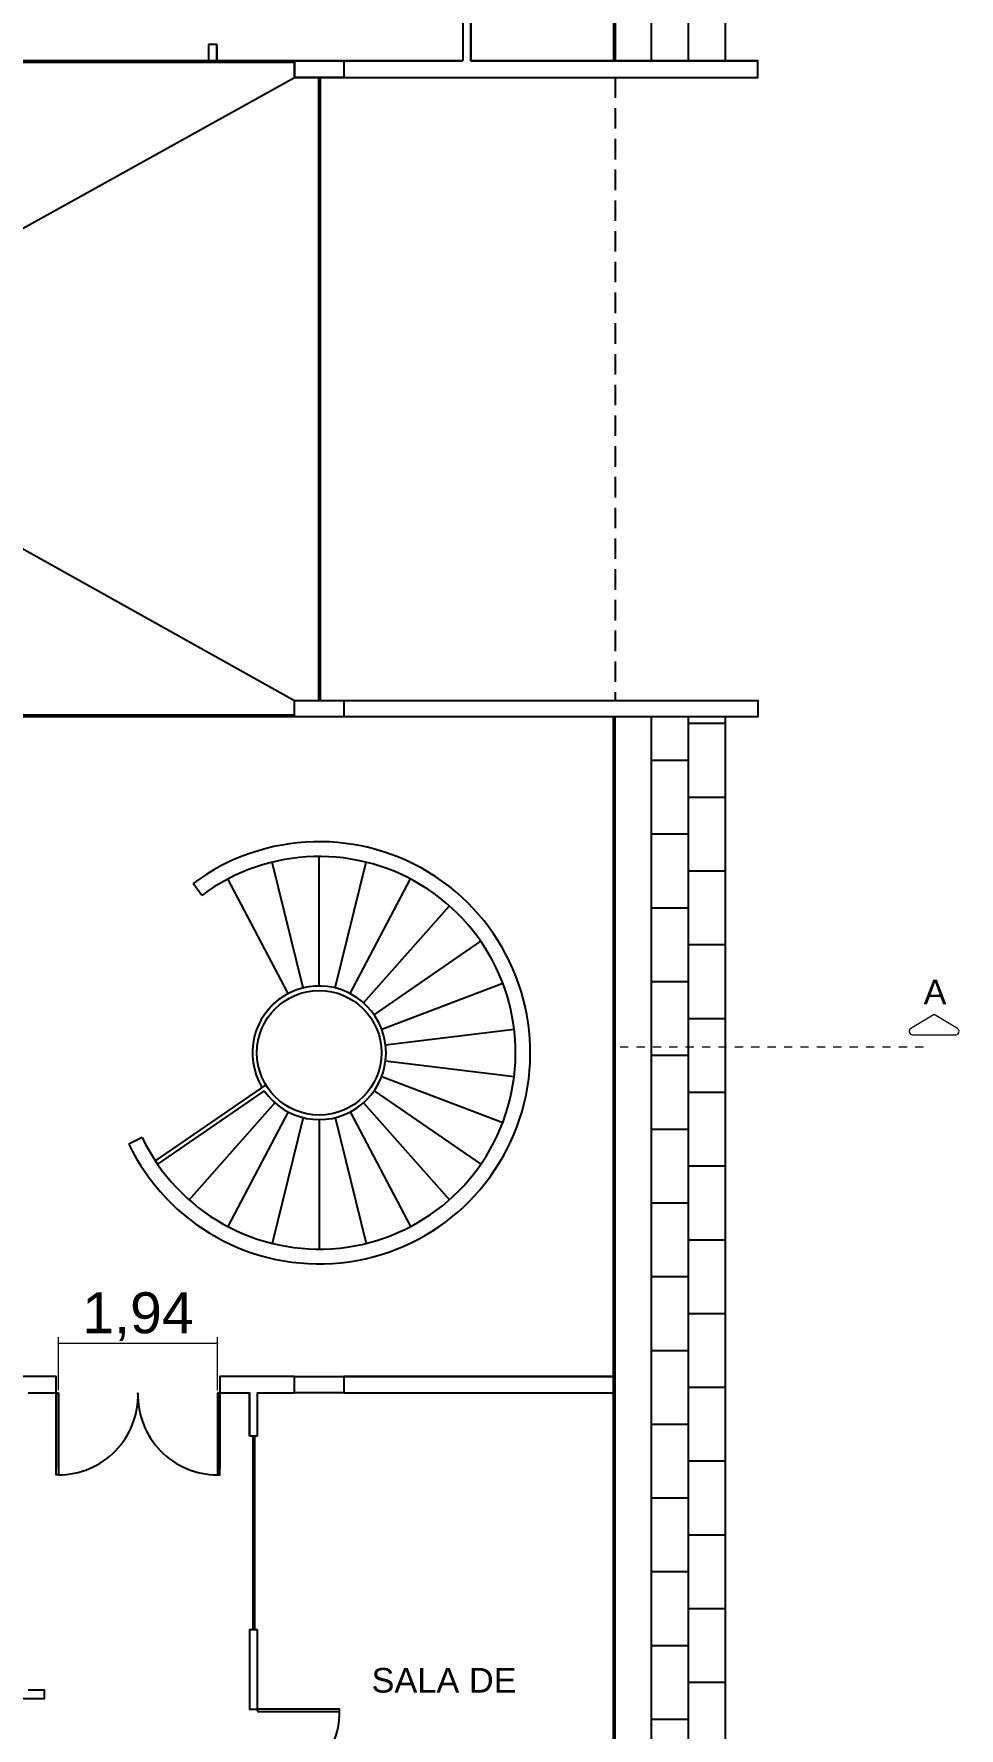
# Model space of a CAD drawing. Header units: metres. Extents: x -331 to 2982, y 362 to 2539.
# Drawn here: x 1096.57 to 1107.85, y 2285.73 to 2306.4 of the extents above; entities that cross this region are included whole.
import ezdxf
from ezdxf.enums import TextEntityAlignment as Align

# ---------------------------------------------------------------- set-up
doc = ezdxf.new("R2010")
doc.units = ezdxf.units.M
doc.linetypes.add('DASHDOT', pattern=[1, 0.5, -0.25, 0, -0.25])
doc.linetypes.add('DASHED2', pattern=[0.375, 0.25, -0.125])
doc.layers.get('0').update_dxf_attribs({"color": 251})
doc.layers.get('Defpoints').update_dxf_attribs({"color": 251})
for name, color, linetype in [('ALV', 251, 'Continuous'), ('CX', 251, 'Continuous'), ('Det', 251, 'Continuous'), ('Est', 251, 'Continuous'), ('Pis', 251, 'Continuous'), ('Proj', 251, 'DASHED2'), ('Texto_Salas', 251, 'Continuous'), ('vid', 251, 'Continuous'), ('vis', 251, 'Continuous')]:
    doc.layers.add(name, color=color, linetype=linetype)
doc.layers.add('Det_Lcorte', color=251, linetype='Continuous', lineweight=20)
doc.layers.add('LCorte', color=251, linetype='Continuous', lineweight=20)
doc.styles.add('ARIAL', font='arial.ttf')
doc.styles.add('DESTAQUE', font='arial.ttf', dxfattribs={"height": 0.4})
doc.styles.get("Standard").update_dxf_attribs({"font": 'arial.ttf', "height": 0.3})
doc.dimstyles.new('1_12e_meio', dxfattribs={"dimtxt": 0.03, "dimasz": 0.02, "dimexe": 0.075, "dimexo": 0.035, "dimgap": 0.025, "dimtad": 1, "dimdec": 3, "dimtxsty": 'Standard', "dimblk": 'DOT', "dimcen": 0.02, "dimadec": 3, "dimazin": 0, "dimtfac": 1, "dimtdec": 3, "dimtmove": 0, "dimatfit": 3, "dimfxl": 1, "dimarcsym": 0})

# ---------------------------------------------------------------- blocks, each defined once
blk = doc.blocks.new('_Dot')
at = {"color": 0, "linetype": 'ByBlock', "lineweight": -2}
blk.add_line((-0.5, 0), (-1, 0), dxfattribs=at)
at = {"color": 0, "linetype": 'ByBlock', "const_width": 0.5}
blk.add_lwpolyline([(-0.25, 0, 1), (0.25, 0, 1)], format="xyb", close=True, dxfattribs=at)
blk = doc.blocks.new('*D184')
at = {"color": 0, "lineweight": -2, "transparency": 16777216}
for p, q in [((1319.732, 2321.244), (1319.732, 2321.89)), ((1321.672, 2321.244), (1321.672, 2321.89)), ((1319.752, 2321.815), (1321.652, 2321.815))]:
    blk.add_line(p, q, dxfattribs=at)
at = {"layer": 'Defpoints', "color": 0, "lineweight": 15, "transparency": 16777216}
for p in [(1321.672, 2321.815), (1319.732, 2321.209), (1321.672, 2321.209)]:
    blk.add_point(p, dxfattribs=at)
at = {"color": 0, "lineweight": -2, "transparency": 16777216, "xscale": 0.02, "yscale": 0.02, "zscale": 0.02, "rotation": 180}
blk.add_blockref('_Dot', (1319.732, 2321.815), dxfattribs=at)
at = {"color": 0, "lineweight": -2, "transparency": 16777216, "xscale": 0.02, "yscale": 0.02, "zscale": 0.02}
blk.add_blockref('_Dot', (1321.672, 2321.815), dxfattribs=at)
at = {"color": 0, "transparency": 16777216, "insert": (1320.702, 2322.14), "char_height": 0.5, "attachment_point": 5}
blk.add_mtext('1,94', dxfattribs=at)
blk = doc.blocks.new('tttttttttttttt6')
at = {"layer": 'ALV', "color": 251}
for p, q in [((1324.7622, 2337.458), (1324.7622, 2339.758)), ((1324.6622, 2338.558), (1324.6622, 2337.458)), ((1324.6622, 2338.558), (1324.6622, 2337.458)), ((1321.6622, 2337.658), (1321.5622, 2337.658)), ((1321.5622, 2337.658), (1321.5622, 2337.458)), ((1321.6622, 2337.658), (1321.5622, 2337.658)), ((1321.5622, 2337.658), (1321.5622, 2337.458)), ((1321.6622, 2337.658), (1321.6622, 2337.458)), ((1321.6622, 2337.458), (1321.6622, 2337.658)), ((1323.2122, 2337.458), (1324.6622, 2337.458)), ((1324.7622, 2337.458), (1326.5022, 2337.458)), ((1323.2122, 2337.258), (1326.5022, 2337.258)), ((1322.0614, 2320.6854), (1322.0614, 2321.208)), ((1326.5022, 2321.408), (1323.2122, 2321.408)), ((1326.5022, 2321.408), (1323.2122, 2321.408)), ((1323.2122, 2321.408), (1326.5022, 2321.408)), ((1323.2122, 2321.208), (1326.5022, 2321.208)), ((1323.2122, 2321.208), (1326.5022, 2321.208)), ((1323.2122, 2321.208), (1326.5022, 2321.208)), ((1322.0614, 2320.6854), (1322.1614, 2320.6854))]:
    blk.add_line(p, q, dxfattribs=at)
for points in [[(1324.7622, 2339.758), (1324.7622, 2337.458)], [(1324.6622, 2337.458), (1322.6122, 2337.458), (1322.6122, 2337.258), (1328.2622, 2337.258), (1328.2622, 2337.458), (1324.7622, 2337.458)], [(1323.2122, 2337.458), (1324.6622, 2337.458)], [(1324.7622, 2337.458), (1328.2622, 2337.458)], [(1323.2122, 2337.258), (1328.2622, 2337.258)], [(1314.3622, 2317.4821), (1319.5622, 2317.4821), (1319.5622, 2317.5821), (1319.3622, 2317.5821)], [(1319.3622, 2321.208), (1319.7018, 2321.208), (1319.7018, 2321.2086), (1319.7018, 2321.408), (1316.0122, 2321.408)], [(1322.1614, 2320.6854), (1322.1614, 2321.208), (1322.6122, 2321.208), (1322.6122, 2321.408), (1321.7018, 2321.408), (1321.7018, 2321.208), (1322.0614, 2321.208), (1322.0614, 2320.6854)]]:
    blk.add_lwpolyline(points, dxfattribs=at)
for points in [[(1322.6122, 2329.658), (1328.2622, 2329.658), (1328.2622, 2329.458), (1322.6122, 2329.458)], [(1322.1614, 2318.3187), (1322.0614, 2318.3187), (1322.0614, 2317.3504), (1322.1614, 2317.3504)]]:
    blk.add_lwpolyline(points, close=True, dxfattribs=at)
at = {"layer": 'CX', "color": 251, "ltscale": 0.8}
for p, q in [((1319.7018, 2321.2086), (1319.7018, 2320.2867)), ((1321.7018, 2321.2086), (1321.7018, 2320.2867))]:
    blk.add_line(p, q, dxfattribs=at)
for points in [[(1319.7318, 2321.2086), (1319.7318, 2320.2086), (1319.7018, 2320.2086), (1319.7018, 2321.2086)], [(1321.6718, 2321.2086), (1321.6718, 2320.2086), (1321.7018, 2320.2086), (1321.7018, 2321.2086)], [(1322.1614, 2317.3204), (1323.1614, 2317.3204), (1323.1614, 2317.3504), (1322.1614, 2317.3504)]]:
    blk.add_lwpolyline(points, close=True, dxfattribs=at)
for centre, start, end in [((1319.7318, 2321.1791), 270, 1.74491), ((1321.6718, 2321.1791), 178.25509, 270), ((1322.1909, 2317.3204), 268.25509, 0)]:
    blk.add_arc(centre, 0.9704, start, end, dxfattribs=at)
at = {"layer": 'Det', "color": 251}
for p, q in [((1326.9622, 2347.358), (1326.9622, 2337.458)), ((1327.4122, 2347.358), (1327.4122, 2337.458)), ((1327.8622, 2347.358), (1327.8622, 2337.458)), ((1308.6122, 2337.468), (1322.6122, 2329.658)), ((1326.9622, 2337.478), (1326.9622, 2337.478)), ((1308.6122, 2329.478), (1322.6122, 2337.258)), ((1326.9622, 2329.458), (1326.9622, 2285.758)), ((1326.9622, 2329.378), (1326.9622, 2329.378)), ((1327.4122, 2329.458), (1327.4122, 2285.308)), ((1327.4122, 2329.378), (1327.8622, 2329.378)), ((1327.8622, 2329.458), (1327.8622, 2285.308)), ((1326.9622, 2328.928), (1327.4122, 2328.928)), ((1326.9622, 2328.478), (1326.9622, 2328.478)), ((1327.4122, 2328.478), (1327.8622, 2328.478)), ((1326.9622, 2328.028), (1327.4122, 2328.028)), ((1326.9622, 2327.578), (1326.9622, 2327.578)), ((1327.4122, 2327.578), (1327.8622, 2327.578)), ((1326.9622, 2327.128), (1327.4122, 2327.128)), ((1326.9622, 2326.678), (1326.9622, 2326.678)), ((1327.4122, 2326.678), (1327.8622, 2326.678)), ((1326.9622, 2326.228), (1327.4122, 2326.228)), ((1326.9622, 2325.778), (1326.9622, 2325.778)), ((1327.4122, 2325.778), (1327.8622, 2325.778)), ((1326.9622, 2325.328), (1327.4122, 2325.328)), ((1326.9622, 2324.878), (1326.9622, 2324.878)), ((1327.4122, 2324.878), (1327.8622, 2324.878)), ((1326.9622, 2324.428), (1327.4122, 2324.428)), ((1326.9622, 2323.978), (1326.9622, 2323.978)), ((1327.4122, 2323.978), (1327.8622, 2323.978)), ((1326.9622, 2323.528), (1327.4122, 2323.528)), ((1326.9622, 2323.078), (1326.9622, 2323.078)), ((1327.4122, 2323.078), (1327.8622, 2323.078)), ((1326.9622, 2322.628), (1327.4122, 2322.628)), ((1326.9622, 2322.178), (1326.9622, 2322.178)), ((1327.4122, 2322.178), (1327.8622, 2322.178)), ((1326.9622, 2321.728), (1327.4122, 2321.728)), ((1326.9622, 2321.278), (1326.9622, 2321.278)), ((1327.4122, 2321.278), (1327.8622, 2321.278)), ((1326.9622, 2320.828), (1327.4122, 2320.828)), ((1326.9622, 2320.378), (1326.9622, 2320.378)), ((1327.4122, 2320.378), (1327.8622, 2320.378)), ((1326.9622, 2319.928), (1327.4122, 2319.928)), ((1326.9622, 2319.478), (1326.9622, 2319.478)), ((1327.4122, 2319.478), (1327.8622, 2319.478)), ((1326.9622, 2319.028), (1327.4122, 2319.028)), ((1326.9622, 2318.578), (1326.9622, 2318.578)), ((1327.4122, 2318.578), (1327.8622, 2318.578)), ((1326.9622, 2318.128), (1327.4122, 2318.128)), ((1326.9622, 2317.678), (1326.9622, 2317.678)), ((1327.4122, 2317.678), (1327.8622, 2317.678)), ((1326.9622, 2317.228), (1327.4122, 2317.228))]:
    blk.add_line(p, q, dxfattribs=at)
at = {"layer": 'Est', "color": 251}
for points in [[(1322.6122, 2337.258), (1322.6122, 2337.458), (1323.2122, 2337.458), (1323.2122, 2337.258)], [(1322.6122, 2329.458), (1322.6122, 2329.658), (1323.2122, 2329.658), (1323.2122, 2329.458)], [(1323.2122, 2321.208), (1322.6122, 2321.208), (1322.6122, 2321.408), (1323.2122, 2321.408)]]:
    blk.add_lwpolyline(points, close=True, dxfattribs=at)
at = {"layer": 'LCorte', "color": 251, "linetype": 'DASHDOT', "ltscale": 0.005}
blk.add_line((1326.5822, 2325.4309), (1330.3548, 2325.4309), dxfattribs=at)
at = {"layer": 'LCorte', "color": 251}
blk.add_lwpolyline([(1330.4129, 2325.8251), (1330.128, 2325.6542, 0.7606673), (1330.1492, 2325.5775), (1330.6765, 2325.5775, 0.7606673), (1330.6978, 2325.6542), (1330.4129, 2325.8251)], format="xyb", dxfattribs=at)
at = {"layer": 'Pis', "color": 251}
for p, q in [((1322.7171, 2326.1493), (1322.339, 2327.6834)), ((1322.9122, 2326.173), (1322.9122, 2327.753)), ((1323.1072, 2326.1493), (1323.4853, 2327.6834)), ((1322.5334, 2326.0796), (1321.7992, 2327.4787)), ((1323.2909, 2326.0796), (1324.0252, 2327.4787)), ((1323.4526, 2325.968), (1324.5004, 2327.1507)), ((1323.5829, 2325.821), (1324.8832, 2326.7185)), ((1323.6742, 2325.647), (1325.1515, 2326.2073)), ((1323.7212, 2325.4562), (1325.2897, 2325.6467)), ((1323.7212, 2325.2598), (1325.2897, 2325.0693)), ((1323.6742, 2325.069), (1325.1515, 2324.5087)), ((1322.3717, 2324.748), (1321.324, 2323.5653)), ((1323.4526, 2324.748), (1324.5004, 2323.5653)), ((1323.5829, 2324.895), (1324.8832, 2323.9975)), ((1322.5334, 2324.6363), (1321.7992, 2323.2373)), ((1322.7171, 2324.5667), (1322.339, 2323.0326)), ((1322.9122, 2324.543), (1322.9122, 2322.963)), ((1323.1072, 2324.5667), (1323.4853, 2323.0326)), ((1323.2909, 2324.6363), (1324.0252, 2323.2373))]:
    blk.add_line(p, q, dxfattribs=at)
at = {"layer": 'Proj', "color": 251}
blk.add_line((1326.5222, 2337.258), (1326.5222, 2329.658), dxfattribs=at)
at = {"layer": 'vid', "color": 251}
for p, q in [((1326.5022, 2348.298), (1326.5022, 2337.458)), ((1326.5222, 2348.318), (1326.5222, 2337.458)), ((1322.6122, 2337.458), (1308.6122, 2337.458)), ((1322.6122, 2337.438), (1308.6122, 2337.438)), ((1322.9022, 2337.258), (1322.9022, 2329.658)), ((1322.9222, 2337.258), (1322.9222, 2329.658)), ((1322.6122, 2329.478), (1308.6122, 2329.478)), ((1322.6122, 2329.458), (1308.6122, 2329.458)), ((1326.5022, 2313.108), (1326.5022, 2329.458)), ((1326.5222, 2286.198), (1326.5222, 2329.458)), ((1322.1014, 2320.6854), (1322.1014, 2318.3187)), ((1322.1214, 2320.6854), (1322.1214, 2318.3187))]:
    blk.add_line(p, q, dxfattribs=at)
at = {"layer": 'vis', "color": 251}
for p, q in [((1321.4811, 2327.2784), (1321.3736, 2327.4228)), ((1322.2597, 2324.9683), (1320.9127, 2324.0386)), ((1322.2414, 2324.895), (1320.9411, 2323.9975)), ((1320.7526, 2324.3226), (1320.5903, 2324.2447))]:
    blk.add_line(p, q, dxfattribs=at)
blk.add_circle((1322.9122, 2325.358), 0.76, dxfattribs=at)
for radius, start, end in [(2.575, 205.61538, 126.69231), (2.395, 205.61538, 126.69231), (0.815, 214.61538, 211.0981)]:
    blk.add_arc((1322.9122, 2325.358), radius, start, end, dxfattribs=at)
at = {"layer": 'Det_Lcorte', "color": 251, "linetype": 'DASHDOT', "ltscale": 0.0075, "transparency": 33554534, "style": 'ARIAL'}
for tag, p in [('A', (1214.3221, 2339.7973)), ('B', (1234.7042, 2339.7973)), ('C', (1271.1112, 2339.7973)), ('A', (1214.3221, 2336.9463)), ('B', (1234.7042, 2336.9463)), ('C', (1271.1112, 2336.9463))]:
    blk.add_attdef(tag, text='', height=0.225, rotation=270, dxfattribs=at).set_placement(p, align=Align.MIDDLE_CENTER)
at = {"layer": 'LCorte', "color": 251, "style": 'ARIAL'}
for tag, p in [('A', (1275.3241, 2379.6973)), ('B', (1302.5617, 2377.7988)), ('A', (1275.3231, 2282.3686)), ('B', (1302.5617, 2282.3686))]:
    blk.add_attdef(tag, text='', height=0.3, rotation=90, dxfattribs=at).set_placement(p, align=Align.MIDDLE_CENTER)
for tag, p in [('F', (1198.7585, 2341.9841)), ('F', (1330.4237, 2341.9841)), ('F', (1330.4237, 2341.9841)), ('E', (1198.7585, 2326.0996)), ('E', (1330.4237, 2326.0996)), ('D', (1198.7004, 2316.7091)), ('D', (1330.4237, 2316.7068)), ('C', (1198.7585, 2306.9512)), ('C', (1330.4237, 2306.9512))]:
    blk.add_attdef(tag, text='', height=0.3, dxfattribs=at).set_placement(p, align=Align.MIDDLE_CENTER)
at = {"layer": 'Texto_Salas', "color": 251, "style": 'DESTAQUE'}
blk.add_text('SALA DE', height=0.3, dxfattribs=at).set_placement((1323.5502, 2317.5527))
at = {"color": 251}
dim = blk.add_linear_dim(base=(1321.6718, 2321.8147), p1=(1319.7318, 2321.2086), p2=(1321.6718, 2321.2086), dimstyle='1_12e_meio', dxfattribs=at)
dim.commit()
dim.dimension.update_dxf_attribs({"geometry": '*D184', "text_midpoint": (1320.7018, 2322.1402)})

msp = doc.modelspace()

# ---------------------------------------------------------------- block references
at = {"color": 1, "linetype": 'Continuous', "lineweight": 15}
ref = msp.add_blockref('tttttttttttttt6', (-222.865, -31.39), dxfattribs=at)
ref.add_attrib('E', 'A', dxfattribs={"layer": 'LCorte', "color": 251, "height": 0.3, "style": 'ARIAL'}).set_placement((1107.559, 2294.709), align=Align.MIDDLE_CENTER)

doc.saveas('drawing.dxf')
